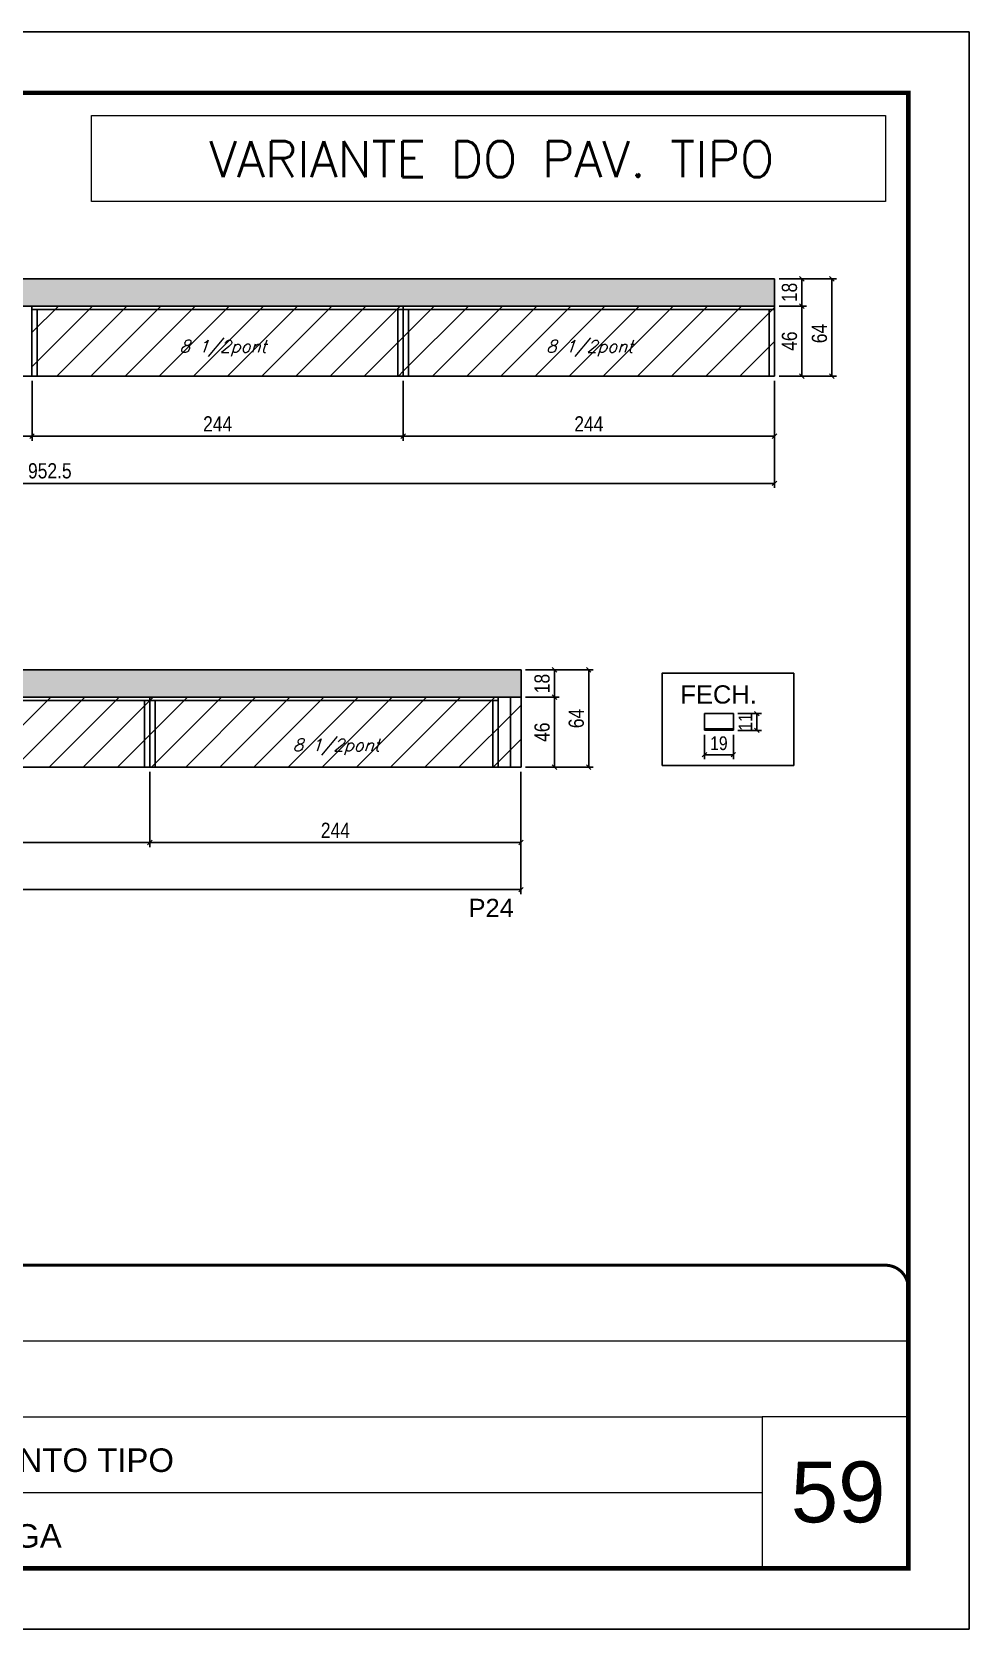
# Model space of a CAD drawing. Extents: x -10448 to -1189, y -11772 to 17235.
# Drawn here: x -6409 to -5793, y -286 to 764 of the extents above; entities that cross this region are included whole.
import ezdxf

# ---------------------------------------------------------------- set-up
doc = ezdxf.new("R2010")
doc.units = 0
doc.linetypes.add('CONTINUO', pattern=[0])
doc.linetypes.add('DASHED', pattern=[0.75, 0.5, -0.25])
for name, color, linetype in [('5', 5, 'Continuous'), ('COTA', 241, 'Continuous'), ('Painéis', 200, 'Continuous'), ('Reaproveitamento', 251, 'Continuous'), ('SARR_2.2x7', 40, 'Continuous'), ('SARR_3.5x7', 81, 'Continuous'), ('texto', 7, 'Continuous')]:
    doc.layers.add(name, color=color, linetype=linetype)
for name, color, linetype, lineweight in [('CARIMBO', 255, 'Continuous', 9), ('Folhas', 255, 'Continuous', 9), ('SARRAFO DE PRESSAO', 251, 'DASHED', 9), ('Texto Seção', 7, 'Continuous', 15)]:
    doc.layers.add(name, color=color, linetype=linetype, lineweight=lineweight)
doc.layers.add('Laje_Perimetro', color=7, linetype='Continuous', plot=False)
doc.styles.add('ARIAL', font='arial.ttf')
doc.styles.add('COTA TECNICA', font='techl___.ttf', dxfattribs={"height": 10})
doc.styles.add('COTA TECNICA-50', font='techl___.ttf', dxfattribs={"height": 9})
doc.styles.add('REGUA-120', font='ROMANS.shx', dxfattribs={"height": 15})
doc.styles.add('Romans', font='romans.shx')
doc.styles.get("Standard").update_dxf_attribs({"font": 'arial.ttf'})
doc.styles.add('Tecnologia', font='')
doc.styles.get('Tecnologia').set_extended_font_data('Forgotten Futurist')
doc.dimstyles.new('COTA PAINEL-50', dxfattribs={"dimtxt": 9, "dimasz": 3, "dimexe": 3, "dimexo": 3, "dimgap": 3, "dimtad": 1, "dimdec": 1, "dimzin": 12, "dimdsep": 46, "dimtxsty": 'COTA TECNICA-50', "dimblk1": 'OBLIQUE', "dimblk2": 'OBLIQUE', "dimsah": 1, "dimcen": 0.9, "dimclrd": 4, "dimclre": 4, "dimclrt": 240, "dimadec": 1, "dimazin": 3, "dimtfac": 1, "dimtdec": 1, "dimtmove": 0, "dimatfit": 3, "dimfxl": 1, "dimtolj": 1, "dimtzin": 12, "dimarcsym": 0})
doc.dimstyles.new('PAINEL', dxfattribs={"dimtxt": 10, "dimasz": 3, "dimexe": 3, "dimexo": 3, "dimgap": 3, "dimtad": 1, "dimdec": 1, "dimzin": 12, "dimdsep": 46, "dimtxsty": 'COTA TECNICA', "dimblk1": 'OBLIQUE', "dimblk2": 'OBLIQUE', "dimsah": 1, "dimcen": 0.9, "dimclrd": 4, "dimclre": 4, "dimclrt": 240, "dimadec": 1, "dimazin": 3, "dimtfac": 1, "dimtdec": 1, "dimtmove": 0, "dimatfit": 3, "dimfxl": 1, "dimtolj": 1, "dimtzin": 12, "dimarcsym": 0})
pattern_1 = [(45, (-142833.818, -32230.951), (-11.2253202, 11.2253202), [])]
pattern_2 = [(45, (-142667.283, -31722.653), (-11.2253202, 11.2253202), [])]

# ---------------------------------------------------------------- blocks, each defined once
blk = doc.blocks.new('9999999999')
at = {"color": 30, "linetype": 'CONTINUO'}
for p, q in [((98564.6, 34230.2), (98564.6, 34429.4)), ((98564.6, 34379.6), (99584, 34379.6)), ((98564.6, 34329.8), (99488, 34329.8)), ((99584, 34329.8), (99488, 34329.8)), ((99488, 34329.8), (99488, 34230.2)), ((98564.6, 34280), (99488, 34280))]:
    blk.add_line(p, q, dxfattribs=at)
at = {"color": 30, "linetype": 'CONTINUO', "const_width": 2}
blk.add_lwpolyline([(99584, 34230.2), (99584, 34414.4, 0.414214), (99569, 34429.4), (98229, 34429.4, 0.414214), (98214, 34414.4), (98214, 34245.2, 0.414214), (98229, 34230.2), (99584, 34230.2)], format="xyb", dxfattribs=at)
at = {"layer": 'Folhas'}
blk.add_lwpolyline([(98139, 34190.2), (99624, 34190.2), (99624, 35240.2), (98139, 35240.2)], close=True, dxfattribs=at)
at = {"layer": 'Folhas', "color": 30, "const_width": 3}
blk.add_lwpolyline([(98214, 34230.2), (99584, 34230.2), (99584, 35200.2), (98214, 35200.2)], close=True, dxfattribs=at)
at = {"color": 7, "linetype": 'Continuous', "ltscale": 5, "style": 'ARIAL'}
for s, height, p in [('STOG', 15.48, (98837.7, 34393.1)), ('NIK SUNSET', 15.48, (98837.7, 34343.3)), ('2°, 3° E PAVIMENTO TIPO', 15.483, (98837.7, 34293.5)), ('NOVA SISTEMAS CONSTRUTIVOS', 11.059, (98263.2, 34267.2)), ('LATERAL DE VIGA', 15.483, (98837.7, 34243.7))]:
    blk.add_text(s, height=height, dxfattribs=at).set_placement(p)
at = {"layer": 'Folhas', "color": 7, "style": 'Tecnologia', "width": 1.5}
for s, p in [('CLIENTE:', (98573.7, 34397.2)), ('OBRA:', (98573.7, 34347.3)), ('PAVIMENTO:', (98573.7, 34297.5)), ('PROJETO:', (98573.7, 34247.7))]:
    blk.add_text(s, height=14, dxfattribs=at).set_placement(p)
blk = doc.blocks.new('_Oblique')
at = {"color": 0, "linetype": 'ByBlock', "lineweight": -2}
blk.add_line((-0.5, -0.5), (0.5, 0.5), dxfattribs=at)
blk = doc.blocks.new('*D1011')
at = {"layer": 'COTA', "color": 4, "linetype": 'ByBlock', "lineweight": -2, "transparency": 16777216}
for p, q in [((-6084.8, 326.8), (-6062.8, 326.8)), ((-6065.8, 280.8), (-6065.8, 326.8)), ((-6084.8, 280.8), (-6062.8, 280.8))]:
    blk.add_line(p, q, dxfattribs=at)
at = {"layer": 'Defpoints', "color": 0, "linetype": 'ByBlock', "transparency": 16777216}
for p in [(-6087.8, 326.8), (-6065.8, 326.8), (-6087.8, 280.8)]:
    blk.add_point(p, dxfattribs=at)
at = {"layer": 'COTA', "color": 4, "linetype": 'ByBlock', "lineweight": -2, "transparency": 16777216, "xscale": 3, "yscale": 3, "zscale": 3}
for p, rotation in [((-6065.8, 326.8), 90), ((-6065.8, 280.8), 270)]:
    blk.add_blockref('_Oblique', p, dxfattribs=dict(at, rotation=rotation))
at = {"layer": 'COTA', "color": 240, "linetype": 'ByBlock', "transparency": 16777216, "insert": (-6073.9, 303.8), "char_height": 10, "attachment_point": 5, "rotation": 90, "style": 'COTA TECNICA'}
blk.add_mtext('\\A1;46', dxfattribs=at)
blk = doc.blocks.new('*D1012')
at = {"layer": 'COTA', "color": 4, "linetype": 'ByBlock', "lineweight": -2, "transparency": 16777216}
for p, q in [((-6084.8, 344.8), (-6062.8, 344.8)), ((-6065.8, 326.8), (-6065.8, 344.8)), ((-6084.8, 326.8), (-6062.8, 326.8))]:
    blk.add_line(p, q, dxfattribs=at)
at = {"layer": 'Defpoints', "color": 0, "linetype": 'ByBlock', "transparency": 16777216}
for p in [(-6087.8, 344.8), (-6065.8, 344.8), (-6087.8, 326.8)]:
    blk.add_point(p, dxfattribs=at)
at = {"layer": 'COTA', "color": 4, "linetype": 'ByBlock', "lineweight": -2, "transparency": 16777216, "xscale": 3, "yscale": 3, "zscale": 3}
for p, rotation in [((-6065.8, 344.8), 90), ((-6065.8, 326.8), 270)]:
    blk.add_blockref('_Oblique', p, dxfattribs=dict(at, rotation=rotation))
at = {"layer": 'COTA', "color": 240, "linetype": 'ByBlock', "transparency": 16777216, "insert": (-6073.9, 335.8), "char_height": 10, "attachment_point": 5, "rotation": 90, "style": 'COTA TECNICA'}
blk.add_mtext('\\A1;18', dxfattribs=at)
blk = doc.blocks.new('*D1013')
at = {"layer": 'COTA', "color": 4, "linetype": 'ByBlock', "lineweight": -2, "transparency": 16777216}
for p, q in [((-6084.8, 344.8), (-6040.3, 344.8)), ((-6043.3, 280.8), (-6043.3, 344.8)), ((-6084.8, 280.8), (-6040.3, 280.8))]:
    blk.add_line(p, q, dxfattribs=at)
at = {"layer": 'Defpoints', "color": 0, "linetype": 'ByBlock', "transparency": 16777216}
for p in [(-6087.8, 344.8), (-6043.3, 344.8), (-6087.8, 280.8)]:
    blk.add_point(p, dxfattribs=at)
at = {"layer": 'COTA', "color": 4, "linetype": 'ByBlock', "lineweight": -2, "transparency": 16777216, "xscale": 3, "yscale": 3, "zscale": 3}
for p, rotation in [((-6043.3, 344.8), 90), ((-6043.3, 280.8), 270)]:
    blk.add_blockref('_Oblique', p, dxfattribs=dict(at, rotation=rotation))
at = {"layer": 'COTA', "color": 240, "linetype": 'ByBlock', "transparency": 16777216, "insert": (-6051.4, 312.8), "char_height": 10, "attachment_point": 5, "rotation": 90, "style": 'COTA TECNICA'}
blk.add_mtext('\\A1;64', dxfattribs=at)
blk = doc.blocks.new('*D1014')
at = {"layer": 'COTA', "color": 4, "linetype": 'ByBlock', "lineweight": -2, "transparency": 16777216}
for p, q in [((-6331.8, 277.8), (-6331.8, 228.3)), ((-6087.8, 277.8), (-6087.8, 228.3)), ((-6087.8, 231.3), (-6331.8, 231.3))]:
    blk.add_line(p, q, dxfattribs=at)
at = {"layer": 'Defpoints', "color": 0, "linetype": 'ByBlock', "transparency": 16777216}
for p in [(-6331.8, 280.8), (-6087.8, 280.8), (-6331.8, 231.3)]:
    blk.add_point(p, dxfattribs=at)
at = {"layer": 'COTA', "color": 4, "linetype": 'ByBlock', "lineweight": -2, "transparency": 16777216, "xscale": 3, "yscale": 3, "zscale": 3, "rotation": 180}
blk.add_blockref('_Oblique', (-6331.8, 231.3), dxfattribs=at)
at = {"layer": 'COTA', "color": 4, "linetype": 'ByBlock', "lineweight": -2, "transparency": 16777216, "xscale": 3, "yscale": 3, "zscale": 3}
blk.add_blockref('_Oblique', (-6087.8, 231.3), dxfattribs=at)
at = {"layer": 'COTA', "color": 240, "linetype": 'ByBlock', "transparency": 16777216, "insert": (-6209.8, 239.3), "char_height": 10, "attachment_point": 5, "style": 'COTA TECNICA'}
blk.add_mtext('\\A1;244', dxfattribs=at)
blk = doc.blocks.new('*D1015')
at = {"layer": 'COTA', "color": 4, "linetype": 'ByBlock', "lineweight": -2, "transparency": 16777216}
for p, q in [((-6575.8, 277.8), (-6575.8, 228.3)), ((-6331.8, 277.8), (-6331.8, 228.3)), ((-6331.8, 231.3), (-6575.8, 231.3))]:
    blk.add_line(p, q, dxfattribs=at)
at = {"layer": 'Defpoints', "color": 0, "linetype": 'ByBlock', "transparency": 16777216}
for p in [(-6575.8, 280.8), (-6331.8, 280.8), (-6575.8, 231.3)]:
    blk.add_point(p, dxfattribs=at)
at = {"layer": 'COTA', "color": 4, "linetype": 'ByBlock', "lineweight": -2, "transparency": 16777216, "xscale": 3, "yscale": 3, "zscale": 3, "rotation": 180}
blk.add_blockref('_Oblique', (-6575.8, 231.3), dxfattribs=at)
at = {"layer": 'COTA', "color": 4, "linetype": 'ByBlock', "lineweight": -2, "transparency": 16777216, "xscale": 3, "yscale": 3, "zscale": 3}
blk.add_blockref('_Oblique', (-6331.8, 231.3), dxfattribs=at)
at = {"layer": 'COTA', "color": 240, "linetype": 'ByBlock', "transparency": 16777216, "insert": (-6453.8, 239.3), "char_height": 10, "attachment_point": 5, "style": 'COTA TECNICA'}
blk.add_mtext('\\A1;244', dxfattribs=at)
blk = doc.blocks.new('*D1016')
at = {"layer": 'COTA', "color": 4, "linetype": 'ByBlock', "lineweight": -2, "transparency": 16777216}
for p, q in [((-7063.8, 277.8), (-7063.8, 197.3)), ((-6087.8, 277.8), (-6087.8, 197.3)), ((-6087.8, 200.3), (-7063.8, 200.3))]:
    blk.add_line(p, q, dxfattribs=at)
at = {"layer": 'Defpoints', "color": 0, "linetype": 'ByBlock', "transparency": 16777216}
for p in [(-7063.8, 280.8), (-6087.8, 280.8), (-7063.8, 200.3)]:
    blk.add_point(p, dxfattribs=at)
at = {"layer": 'COTA', "color": 4, "linetype": 'ByBlock', "lineweight": -2, "transparency": 16777216, "xscale": 3, "yscale": 3, "zscale": 3, "rotation": 180}
blk.add_blockref('_Oblique', (-7063.8, 200.3), dxfattribs=at)
at = {"layer": 'COTA', "color": 4, "linetype": 'ByBlock', "lineweight": -2, "transparency": 16777216, "xscale": 3, "yscale": 3, "zscale": 3}
blk.add_blockref('_Oblique', (-6087.8, 200.3), dxfattribs=at)
at = {"layer": 'COTA', "color": 240, "linetype": 'ByBlock', "transparency": 16777216, "insert": (-6575.8, 208.4), "char_height": 10, "attachment_point": 5, "style": 'COTA TECNICA'}
blk.add_mtext('\\A1;976', dxfattribs=at)
blk = doc.blocks.new('*D1018')
at = {"layer": 'COTA', "color": 4, "linetype": 'ByBlock', "lineweight": -2, "transparency": 16777216}
for p, q in [((-5918.2, 583.9), (-5900.2, 583.9)), ((-5903.2, 537.9), (-5903.2, 583.9)), ((-5918.2, 537.9), (-5900.2, 537.9))]:
    blk.add_line(p, q, dxfattribs=at)
at = {"layer": 'Defpoints', "color": 0, "linetype": 'ByBlock', "transparency": 16777216}
for p in [(-5921.2, 583.9), (-5903.2, 583.9), (-5921.2, 537.9)]:
    blk.add_point(p, dxfattribs=at)
at = {"layer": 'COTA', "color": 4, "linetype": 'ByBlock', "lineweight": -2, "transparency": 16777216, "xscale": 3, "yscale": 3, "zscale": 3}
for p, rotation in [((-5903.2, 583.9), 90), ((-5903.2, 537.9), 270)]:
    blk.add_blockref('_Oblique', p, dxfattribs=dict(at, rotation=rotation))
at = {"layer": 'COTA', "color": 240, "linetype": 'ByBlock', "transparency": 16777216, "insert": (-5911.3, 560.9), "char_height": 10, "attachment_point": 5, "rotation": 90, "style": 'COTA TECNICA'}
blk.add_mtext('\\A1;46', dxfattribs=at)
blk = doc.blocks.new('*D1019')
at = {"layer": 'COTA', "color": 4, "linetype": 'ByBlock', "lineweight": -2, "transparency": 16777216}
for p, q in [((-5918.2, 601.9), (-5900.2, 601.9)), ((-5903.2, 583.9), (-5903.2, 601.9)), ((-5918.2, 583.9), (-5900.2, 583.9))]:
    blk.add_line(p, q, dxfattribs=at)
at = {"layer": 'Defpoints', "color": 0, "linetype": 'ByBlock', "transparency": 16777216}
for p in [(-5921.2, 601.9), (-5903.2, 601.9), (-5921.2, 583.9)]:
    blk.add_point(p, dxfattribs=at)
at = {"layer": 'COTA', "color": 4, "linetype": 'ByBlock', "lineweight": -2, "transparency": 16777216, "xscale": 3, "yscale": 3, "zscale": 3}
for p, rotation in [((-5903.2, 601.9), 90), ((-5903.2, 583.9), 270)]:
    blk.add_blockref('_Oblique', p, dxfattribs=dict(at, rotation=rotation))
at = {"layer": 'COTA', "color": 240, "linetype": 'ByBlock', "transparency": 16777216, "insert": (-5911.3, 592.9), "char_height": 10, "attachment_point": 5, "rotation": 90, "style": 'COTA TECNICA'}
blk.add_mtext('\\A1;18', dxfattribs=at)
blk = doc.blocks.new('*D1020')
at = {"layer": 'COTA', "color": 4, "linetype": 'ByBlock', "lineweight": -2, "transparency": 16777216}
for p, q in [((-5918.2, 601.9), (-5880.5, 601.9)), ((-5883.5, 537.9), (-5883.5, 601.9)), ((-5918.2, 537.9), (-5880.5, 537.9))]:
    blk.add_line(p, q, dxfattribs=at)
at = {"layer": 'Defpoints', "color": 0, "linetype": 'ByBlock', "transparency": 16777216}
for p in [(-5921.2, 601.9), (-5883.5, 601.9), (-5921.2, 537.9)]:
    blk.add_point(p, dxfattribs=at)
at = {"layer": 'COTA', "color": 4, "linetype": 'ByBlock', "lineweight": -2, "transparency": 16777216, "xscale": 3, "yscale": 3, "zscale": 3}
for p, rotation in [((-5883.5, 601.9), 90), ((-5883.5, 537.9), 270)]:
    blk.add_blockref('_Oblique', p, dxfattribs=dict(at, rotation=rotation))
at = {"layer": 'COTA', "color": 240, "linetype": 'ByBlock', "transparency": 16777216, "insert": (-5891.6, 565.9), "char_height": 10, "attachment_point": 5, "rotation": 90, "style": 'COTA TECNICA'}
blk.add_mtext('\\A1;64', dxfattribs=at)
blk = doc.blocks.new('*D1021')
at = {"layer": 'COTA', "color": 4, "linetype": 'ByBlock', "lineweight": -2, "transparency": 16777216}
for p, q in [((-6165.2, 534.9), (-6165.2, 495.4)), ((-5921.2, 534.9), (-5921.2, 495.4)), ((-5921.2, 498.4), (-6165.2, 498.4))]:
    blk.add_line(p, q, dxfattribs=at)
at = {"layer": 'Defpoints', "color": 0, "linetype": 'ByBlock', "transparency": 16777216}
for p in [(-6165.2, 537.9), (-5921.2, 537.9), (-6165.2, 498.4)]:
    blk.add_point(p, dxfattribs=at)
at = {"layer": 'COTA', "color": 4, "linetype": 'ByBlock', "lineweight": -2, "transparency": 16777216, "xscale": 3, "yscale": 3, "zscale": 3, "rotation": 180}
blk.add_blockref('_Oblique', (-6165.2, 498.4), dxfattribs=at)
at = {"layer": 'COTA', "color": 4, "linetype": 'ByBlock', "lineweight": -2, "transparency": 16777216, "xscale": 3, "yscale": 3, "zscale": 3}
blk.add_blockref('_Oblique', (-5921.2, 498.4), dxfattribs=at)
at = {"layer": 'COTA', "color": 240, "linetype": 'ByBlock', "transparency": 16777216, "insert": (-6043.2, 506.5), "char_height": 10, "attachment_point": 5, "style": 'COTA TECNICA'}
blk.add_mtext('\\A1;244', dxfattribs=at)
blk = doc.blocks.new('*D1022')
at = {"layer": 'COTA', "color": 4, "linetype": 'ByBlock', "lineweight": -2, "transparency": 16777216}
for p, q in [((-6409.2, 534.9), (-6409.2, 495.4)), ((-6165.2, 534.9), (-6165.2, 495.4)), ((-6165.2, 498.4), (-6409.2, 498.4))]:
    blk.add_line(p, q, dxfattribs=at)
at = {"layer": 'Defpoints', "color": 0, "linetype": 'ByBlock', "transparency": 16777216}
for p in [(-6409.2, 537.9), (-6165.2, 537.9), (-6409.2, 498.4)]:
    blk.add_point(p, dxfattribs=at)
at = {"layer": 'COTA', "color": 4, "linetype": 'ByBlock', "lineweight": -2, "transparency": 16777216, "xscale": 3, "yscale": 3, "zscale": 3, "rotation": 180}
blk.add_blockref('_Oblique', (-6409.2, 498.4), dxfattribs=at)
at = {"layer": 'COTA', "color": 4, "linetype": 'ByBlock', "lineweight": -2, "transparency": 16777216, "xscale": 3, "yscale": 3, "zscale": 3}
blk.add_blockref('_Oblique', (-6165.2, 498.4), dxfattribs=at)
at = {"layer": 'COTA', "color": 240, "linetype": 'ByBlock', "transparency": 16777216, "insert": (-6287.2, 506.5), "char_height": 10, "attachment_point": 5, "style": 'COTA TECNICA'}
blk.add_mtext('\\A1;244', dxfattribs=at)
blk = doc.blocks.new('*D1023')
at = {"layer": 'COTA', "color": 4, "linetype": 'ByBlock', "lineweight": -2, "transparency": 16777216}
for p, q in [((-6873.7, 534.9), (-6873.7, 464.4)), ((-5921.2, 534.9), (-5921.2, 464.4)), ((-5921.2, 467.4), (-6873.7, 467.4))]:
    blk.add_line(p, q, dxfattribs=at)
at = {"layer": 'Defpoints', "color": 0, "linetype": 'ByBlock', "transparency": 16777216}
for p in [(-6873.7, 537.9), (-5921.2, 537.9), (-6873.7, 467.4)]:
    blk.add_point(p, dxfattribs=at)
at = {"layer": 'COTA', "color": 4, "linetype": 'ByBlock', "lineweight": -2, "transparency": 16777216, "xscale": 3, "yscale": 3, "zscale": 3, "rotation": 180}
blk.add_blockref('_Oblique', (-6873.7, 467.4), dxfattribs=at)
at = {"layer": 'COTA', "color": 4, "linetype": 'ByBlock', "lineweight": -2, "transparency": 16777216, "xscale": 3, "yscale": 3, "zscale": 3}
blk.add_blockref('_Oblique', (-5921.2, 467.4), dxfattribs=at)
at = {"layer": 'COTA', "color": 240, "linetype": 'ByBlock', "transparency": 16777216, "insert": (-6397.5, 475.6), "char_height": 10, "attachment_point": 5, "style": 'COTA TECNICA'}
blk.add_mtext('\\A1;952.5', dxfattribs=at)
blk = doc.blocks.new('*D1024')
at = {"layer": 'COTA', "color": 4, "linetype": 'ByBlock', "lineweight": -2, "transparency": 16777216}
for p, q in [((-6653.2, 534.9), (-6653.2, 495.4)), ((-6409.2, 534.9), (-6409.2, 495.4)), ((-6409.2, 498.4), (-6653.2, 498.4))]:
    blk.add_line(p, q, dxfattribs=at)
at = {"layer": 'Defpoints', "color": 0, "linetype": 'ByBlock', "transparency": 16777216}
for p in [(-6653.2, 537.9), (-6409.2, 537.9), (-6653.2, 498.4)]:
    blk.add_point(p, dxfattribs=at)
at = {"layer": 'COTA', "color": 4, "linetype": 'ByBlock', "lineweight": -2, "transparency": 16777216, "xscale": 3, "yscale": 3, "zscale": 3, "rotation": 180}
blk.add_blockref('_Oblique', (-6653.2, 498.4), dxfattribs=at)
at = {"layer": 'COTA', "color": 4, "linetype": 'ByBlock', "lineweight": -2, "transparency": 16777216, "xscale": 3, "yscale": 3, "zscale": 3}
blk.add_blockref('_Oblique', (-6409.2, 498.4), dxfattribs=at)
at = {"layer": 'COTA', "color": 240, "linetype": 'ByBlock', "transparency": 16777216, "insert": (-6531.2, 506.5), "char_height": 10, "attachment_point": 5, "style": 'COTA TECNICA'}
blk.add_mtext('\\A1;244', dxfattribs=at)
blk = doc.blocks.new('*D1028')
at = {"layer": 'COTA', "color": 4, "linetype": 'ByBlock', "lineweight": -2, "transparency": 16777216}
for p, q in [((-5967.2, 302), (-5967.2, 286)), ((-5948.2, 302), (-5948.2, 286)), ((-5967.2, 289), (-5948.2, 289))]:
    blk.add_line(p, q, dxfattribs=at)
at = {"layer": 'Defpoints', "color": 0, "linetype": 'ByBlock', "transparency": 16777216}
for p in [(-5967.2, 305), (-5948.2, 305), (-5948.2, 289)]:
    blk.add_point(p, dxfattribs=at)
at = {"layer": 'COTA', "color": 4, "linetype": 'ByBlock', "lineweight": -2, "transparency": 16777216, "xscale": 3, "yscale": 3, "zscale": 3, "rotation": 180}
blk.add_blockref('_Oblique', (-5967.2, 289), dxfattribs=at)
at = {"layer": 'COTA', "color": 4, "linetype": 'ByBlock', "lineweight": -2, "transparency": 16777216, "xscale": 3, "yscale": 3, "zscale": 3}
blk.add_blockref('_Oblique', (-5948.2, 289), dxfattribs=at)
at = {"layer": 'COTA', "color": 240, "linetype": 'ByBlock', "transparency": 16777216, "insert": (-5957.7, 296.5), "char_height": 9, "attachment_point": 5, "style": 'COTA TECNICA-50'}
blk.add_mtext('\\A1;19', dxfattribs=at)
blk = doc.blocks.new('*D1029')
at = {"layer": 'COTA', "color": 4, "linetype": 'ByBlock', "lineweight": -2, "transparency": 16777216}
for p, q in [((-5945.2, 316), (-5929.8, 316)), ((-5932.8, 305), (-5932.8, 316)), ((-5945.2, 305), (-5929.8, 305))]:
    blk.add_line(p, q, dxfattribs=at)
at = {"layer": 'Defpoints', "color": 0, "linetype": 'ByBlock', "transparency": 16777216}
for p in [(-5948.2, 316), (-5932.8, 316), (-5948.2, 305)]:
    blk.add_point(p, dxfattribs=at)
at = {"layer": 'COTA', "color": 4, "linetype": 'ByBlock', "lineweight": -2, "transparency": 16777216, "xscale": 3, "yscale": 3, "zscale": 3}
for p, rotation in [((-5932.8, 316), 90), ((-5932.8, 305), 270)]:
    blk.add_blockref('_Oblique', p, dxfattribs=dict(at, rotation=rotation))
at = {"layer": 'COTA', "color": 240, "linetype": 'ByBlock', "transparency": 16777216, "insert": (-5940.3, 310.5), "char_height": 9, "attachment_point": 5, "rotation": 90, "style": 'COTA TECNICA-50'}
blk.add_mtext('\\A1;11', dxfattribs=at)

msp = doc.modelspace()

# ---------------------------------------------------------------- hatches: boundary and pattern name
at = {"layer": 'COTA', "linetype": 'ByBlock'}
h = msp.add_hatch(dxfattribs=at)
h.set_pattern_fill('AR-CONC', color=256, scale=0.03)
h.set_pattern_definition([(50, (-142667.2827, -31722.6535), (5.46554007, -0.47817257), [0.5715, -6.2865]), (355, (-142667.2827, -31722.6535), (-1.05730264, 5.73170536), [0.4572, -5.02921753]), (100.4514447, (-142666.827, -31722.6933), (4.40823741, 5.25353256), [0.48570026, -5.34270734]), (46.1842, (-142667.283, -31721.1295), (8.13237123, -1.26126984), [0.85725, -9.42975]), (96.6355576, (-142666.605, -31721.2346), (7.122124, 7.42278374), [0.7285507, -8.01406824]), (351.184151, (-142667.283, -31721.1295), (7.122124, 7.42278374), [0.685799, -7.54379196]), (21, (-142666.5207, -31721.5105), (4.54843174, -3.06795595), [0.5715, -6.2865]), (326, (-142666.5207, -31721.5105), (1.85406085, 5.52563898), [0.4572, -5.0292]), (71.451445, (-142666.1417, -31721.766), (6.40249258, 2.45768307), [0.48570026, -5.34269813]), (37.5, (-142667.2827, -31722.6535), (0.092658098, 2.536651166), [0, -4.96824, 0, -5.1054, 0, -5.04825]), (7.5, (-142667.2827, -31722.6535), (2.004589875, 3.005417245), [0, -2.91084, 0, -4.85394, 0, -1.92405]), (327.5, (-142668.982, -31722.6535), (4.067717855, -0.17186232), [0, -1.905, 0, -5.9436, 0, -7.8867]), (317.5, (-142669.744, -31722.6535), (4.44387544, 0.76279473), [0, -2.4765, 0, -3.94716, 0, -5.6007])])
h.paths.add_polyline_path([(-6785.78, 601.92), (-6900.78, 601.92), (-6900.78, 596.92), (-7063.78, 596.92), (-7063.78, 584.92), (-6900.78, 584.92), (-6900.78, 541.92), (-6873.74, 541.92), (-6873.74, 583.92), (-5921.24, 583.92), (-5921.24, 601.92)])
h = msp.add_hatch(dxfattribs=at)
h.set_pattern_fill('AR-CONC', color=256, scale=0.03)
h.set_pattern_definition([(50, (-142833.818, -32230.951), (5.46554007, -0.47817257), [0.5715, -6.2865]), (355, (-142833.818, -32230.951), (-1.05730264, 5.73170536), [0.4572, -5.02921753]), (100.4514447, (-142833.3623, -32230.991), (4.40823741, 5.25353256), [0.48570026, -5.34270734]), (46.1842, (-142833.818, -32229.427), (8.13237123, -1.26126984), [0.85725, -9.42975]), (96.6355576, (-142833.14, -32229.532), (7.122124, 7.42278374), [0.7285507, -8.01406824]), (351.184151, (-142833.818, -32229.427), (7.122124, 7.42278374), [0.685799, -7.54379196]), (21, (-142833.056, -32229.808), (4.54843174, -3.06795595), [0.5715, -6.2865]), (326, (-142833.056, -32229.808), (1.85406085, 5.52563898), [0.4572, -5.0292]), (71.451445, (-142832.677, -32230.0637), (6.40249258, 2.45768307), [0.48570026, -5.34269813]), (37.5, (-142833.8178, -32230.951), (0.092658098, 2.536651166), [0, -4.96824, 0, -5.1054, 0, -5.04825]), (7.5, (-142833.8178, -32230.951), (2.004589875, 3.005417245), [0, -2.91084, 0, -4.85394, 0, -1.92405]), (327.5, (-142835.517, -32230.951), (4.067717855, -0.17186232), [0, -1.905, 0, -5.9436, 0, -7.8867]), (317.5, (-142836.279, -32230.951), (4.44387544, 0.76279473), [0, -2.4765, 0, -3.94716, 0, -5.6007])])
h.paths.add_polyline_path([(-7063.78, 344.85), (-7063.78, 326.85), (-6087.78, 326.85), (-6087.78, 344.85)])
at = {"layer": 'Reaproveitamento', "linetype": 'ByBlock'}
h = msp.add_hatch(dxfattribs=at)
h.set_pattern_fill('ANSI31', color=256, scale=5)
h.set_pattern_definition(pattern_2)
h.paths.add_polyline_path([(-6409.24, 583.92), (-6409.24, 537.92), (-6165.24, 537.92), (-6165.24, 583.92)])
h = msp.add_hatch(dxfattribs=at)
h.set_pattern_fill('ANSI31', color=256, scale=5)
h.set_pattern_definition(pattern_2)
h.paths.add_polyline_path([(-6165.24, 537.92), (-5921.24, 537.92), (-5921.24, 583.92), (-6165.24, 583.92)])
h = msp.add_hatch(dxfattribs=at)
h.set_pattern_fill('ANSI31', color=256, scale=5)
h.set_pattern_definition(pattern_1)
h.paths.add_polyline_path([(-6575.78, 326.85), (-6575.78, 280.85), (-6331.78, 280.85), (-6331.78, 326.85)])
h = msp.add_hatch(dxfattribs=at)
h.set_pattern_fill('ANSI31', color=256, scale=5)
h.set_pattern_definition(pattern_1)
h.paths.add_polyline_path([(-6331.78, 326.85), (-6331.78, 280.85), (-6087.78, 280.85), (-6087.78, 326.85)])

# ---------------------------------------------------------------- linework, layer by layer
at = {"linetype": 'ByBlock'}
msp.add_lwpolyline([(-5908.49, 342.7), (-5994.99, 342.7), (-5994.99, 281.91), (-5908.49, 281.91)], close=True, dxfattribs=at)
at = {"layer": 'COTA', "linetype": 'ByBlock'}
for p, q in [((-5921.24, 601.92), (-6785.78, 601.92)), ((-5921.24, 583.92), (-5921.24, 601.92)), ((-6087.78, 344.85), (-7063.78, 344.85)), ((-6087.78, 326.85), (-6087.78, 344.85))]:
    msp.add_line(p, q, dxfattribs=at)
at = {"layer": 'Laje_Perimetro'}
msp.add_lwpolyline([(-5793.28, 764.18), (-7278.28, 764.18), (-7278.28, -285.82), (-5793.28, -285.82)], close=True, dxfattribs=at)
at = {"layer": 'Painéis', "linetype": 'ByBlock'}
for p, q in [((-5921.24, 583.92), (-6873.74, 583.92)), ((-6409.24, 537.92), (-6409.24, 583.92)), ((-6165.24, 537.92), (-6165.24, 583.92)), ((-5921.24, 537.92), (-5921.24, 583.92)), ((-5921.24, 537.92), (-6873.74, 537.92)), ((-6087.78, 326.85), (-7063.78, 326.85)), ((-6331.78, 280.85), (-6331.78, 326.85)), ((-6087.78, 280.85), (-6087.78, 326.85)), ((-5967.22, 305.03), (-5967.22, 316.03)), ((-5967.22, 316.03), (-5948.22, 316.03)), ((-5948.22, 316.03), (-5948.22, 305.03)), ((-5948.22, 305.03), (-5967.22, 305.03)), ((-6087.78, 280.85), (-7063.78, 280.85))]:
    msp.add_line(p, q, dxfattribs=at)
at = {"layer": 'SARR_2.2x7', "linetype": 'Continuous'}
for p, q in [((-6165.24, 581.72), (-6409.24, 581.72)), ((-5921.24, 581.72), (-6165.24, 581.72)), ((-6094.78, 280.85), (-6094.78, 326.85)), ((-6331.78, 324.65), (-6575.78, 324.65)), ((-6102.78, 324.65), (-6331.78, 324.65)), ((-5967.22, 306.03), (-5948.22, 306.03))]:
    msp.add_line(p, q, dxfattribs=at)
at = {"layer": 'SARR_3.5x7'}
for p, q in [((-6409.24, 581.72), (-6409.24, 537.92)), ((-6405.74, 581.72), (-6405.74, 537.92)), ((-6168.74, 581.72), (-6168.74, 537.92)), ((-6165.24, 581.72), (-6165.24, 537.92)), ((-6161.74, 581.72), (-6161.74, 537.92)), ((-5924.74, 581.72), (-5924.74, 537.92)), ((-5921.24, 583.92), (-5921.24, 537.92)), ((-6409.24, 537.92), (-6412.74, 537.92)), ((-6405.74, 537.92), (-6409.24, 537.92)), ((-6165.24, 537.92), (-6168.74, 537.92)), ((-6161.74, 537.92), (-6165.24, 537.92)), ((-5921.24, 537.92), (-5924.74, 537.92)), ((-6102.78, 326.85), (-6102.78, 280.85)), ((-6335.28, 324.65), (-6335.28, 280.85)), ((-6331.78, 324.65), (-6331.78, 280.85)), ((-6328.28, 324.65), (-6328.28, 280.85)), ((-6106.28, 324.65), (-6106.28, 280.85)), ((-6331.78, 280.85), (-6335.28, 280.85)), ((-6328.28, 280.85), (-6331.78, 280.85)), ((-6102.78, 280.85), (-6106.28, 280.85))]:
    msp.add_line(p, q, dxfattribs=at)
at = {"layer": 'Texto Seção'}
msp.add_lwpolyline([(-6370.17, 709.29), (-5848.18, 709.29), (-5848.18, 652.61), (-6370.17, 652.61)], close=True, dxfattribs=at)

# ---------------------------------------------------------------- block references
at = {"layer": 'SARRAFO DE PRESSAO', "color": 6, "linetype": 'ByBlock'}
msp.add_blockref('9999999999', (-105417.26, -34476.03), dxfattribs=at)

# ---------------------------------------------------------------- texts
at = {"layer": '5', "color": 7, "linetype": 'Continuous'}
msp.add_text('FECH.', height=12, rotation=0.00004, dxfattribs=at).set_placement((-5983.05, 322.62))
at = {"layer": '5', "linetype": 'Continuous'}
msp.add_text('P24', height=12, rotation=359.99996, dxfattribs=at).set_placement((-6122.28, 182.26))
at = {"layer": 'CARIMBO', "style": 'ARIAL'}
msp.add_text('59', height=40, dxfattribs=at).set_placement((-5910.42, -215.68))
at = {"layer": 'texto', "color": 2, "char_height": 8, "attachment_point": 5, "style": 'Romans'}
for insert in [(-6283.74, 556.14), (-6042.74, 556.14), (-6209.28, 294.07)]:
    msp.add_mtext('{\\Q19;\\C256;8 1/2pont}', dxfattribs=dict(at, insert=insert))
at = {"layer": 'Texto Seção', "insert": (-6427.29, 668.72), "char_height": 23.7362, "width": 640.4194, "attachment_point": 7, "style": 'REGUA-120'}
msp.add_mtext('\\pxqc,t6;^JVARIANTE DO PAV. TIPO', dxfattribs=at)

# ---------------------------------------------------------------- dimensions: what is measured, and where the dimension line sits
at = {"layer": 'COTA', "linetype": 'ByBlock'}
for base, p1, p2, angle, dimstyle, picture, middle in [((-5903.22, 601.92), (-5921.24, 583.92), (-5921.24, 601.92), 90, 'PAINEL', '*D1019', (-5911.32, 592.92)), ((-5903.22, 583.92), (-5921.24, 537.92), (-5921.24, 583.92), 90, 'PAINEL', '*D1018', (-5911.33, 560.92)), ((-6873.74, 467.43), (-5921.24, 537.92), (-6873.74, 537.92), 180, 'PAINEL', '*D1023', (-6397.49, 475.57)), ((-6653.24, 498.42), (-6409.24, 537.92), (-6653.24, 537.92), 180, 'PAINEL', '*D1024', (-6531.24, 506.49)), ((-6165.24, 498.42), (-5921.24, 537.92), (-6165.24, 537.92), 180, 'PAINEL', '*D1021', (-6043.24, 506.49)), ((-6065.78, 344.85), (-6087.78, 326.85), (-6087.78, 344.85), 90, 'PAINEL', '*D1012', (-6073.87, 335.85)), ((-6043.28, 344.85), (-6087.78, 280.85), (-6087.78, 344.85), 90, 'PAINEL', '*D1013', (-6051.38, 312.85)), ((-6065.78, 326.85), (-6087.78, 280.85), (-6087.78, 326.85), 90, 'PAINEL', '*D1011', (-6073.88, 303.85)), ((-5932.78, 316.03), (-5948.22, 305.03), (-5948.22, 316.03), 90, 'COTA PAINEL-50', '*D1029', (-5940.34, 310.53)), ((-5948.22, 288.95), (-5967.22, 305.03), (-5948.22, 305.03), 180, 'COTA PAINEL-50', '*D1028', (-5957.72, 296.53)), ((-7063.78, 200.27), (-6087.78, 280.85), (-7063.78, 280.85), 180, 'PAINEL', '*D1016', (-6575.78, 208.4)), ((-6331.78, 231.26), (-6087.78, 280.85), (-6331.78, 280.85), 180, 'PAINEL', '*D1014', (-6209.78, 239.34))]:
    dim = msp.add_linear_dim(base=base, p1=p1, p2=p2, angle=angle, dimstyle=dimstyle, dxfattribs=at)
    dim.commit()
    dim.dimension.update_dxf_attribs({"geometry": picture, "text_midpoint": middle})
dim = msp.add_linear_dim(base=(-5883.51, 601.92), p1=(-5921.24, 537.92), p2=(-5921.24, 601.92), angle=90, dimstyle='PAINEL', dxfattribs=at)
dim.commit()
dim.dimension.update_dxf_attribs({"geometry": '*D1020', "text_midpoint": (-5883.51, 565.92), "dimtype": 160})
for base, p1, p2, picture, middle in [((-6409.24, 498.42), (-6165.24, 537.92), (-6409.24, 537.92), '*D1022', (-6287.24, 506.49)), ((-6575.78, 231.26), (-6331.78, 280.85), (-6575.78, 280.85), '*D1015', (-6453.78, 239.34))]:
    dim = msp.add_linear_dim(base=base, p1=p1, p2=p2, angle=180, dimstyle='PAINEL', override={"dimtmove": 1}, dxfattribs=at)
    dim.commit()
    dim.dimension.update_dxf_attribs({"geometry": picture, "text_midpoint": middle})

doc.saveas('drawing.dxf')
